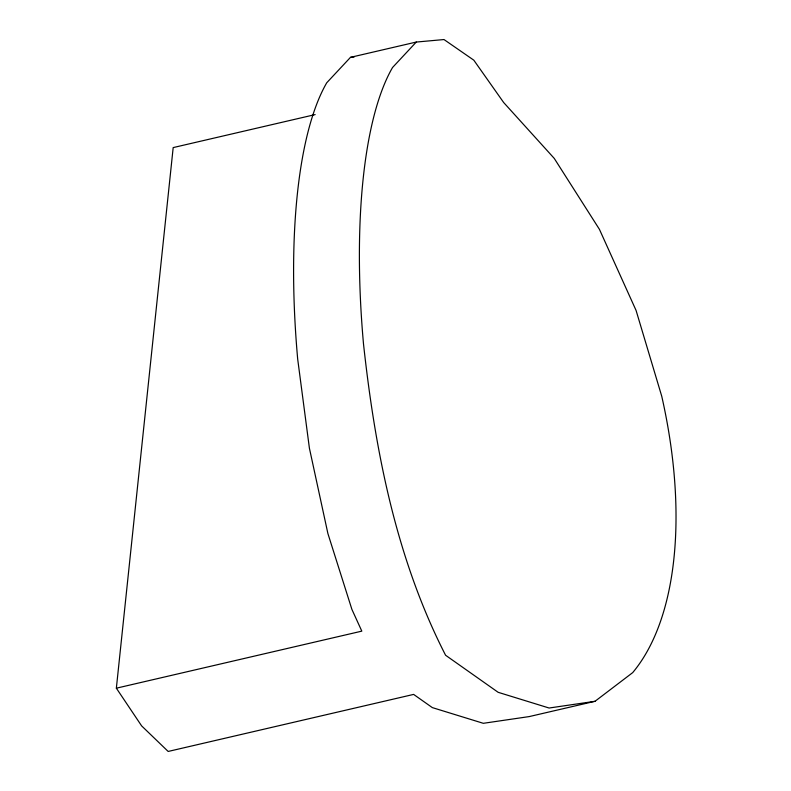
<?xml version="1.0" encoding="UTF-8"?>
<svg xmlns="http://www.w3.org/2000/svg" width="791" height="791" viewBox="0 0 791 791"><rect width="100%" height="100%" fill="white"/><g stroke="black" fill="none" stroke-linecap="round" stroke-linejoin="round"><path stroke-width="1.19" d="M116.356 688.19L361.813 631.139L351.886 609.357L327.889 533.52L309.4 448.181L297.693 359.163A339.685 104.926 82.5 0 1 326.732 82.788L350.482 57.348L416.284 42.052L444.008 39.55L473.809 60.175L503.669 102.523L554.264 158.418L599.43 229.341L636.083 310.458L661.741 396.242A339.685 172.685 70.8 0 1 632.701 672.617L595.01 701.301L529.199 716.587L483.311 723.31L432.341 707.609L413.624 694.409L168.167 751.45L141.619 725.881L116.356 688.19L173.18 147.591L315.154 114.596M416.284 42.052L392.544 67.502A339.685 104.926 82.5 0 0 363.494 343.867C375.152 450.84 396.172 558.723 445.58 655.245L498.152 692.313L549.112 708.024L595.01 701.301M350.482 57.348L354.091 57.021"/></g></svg>
